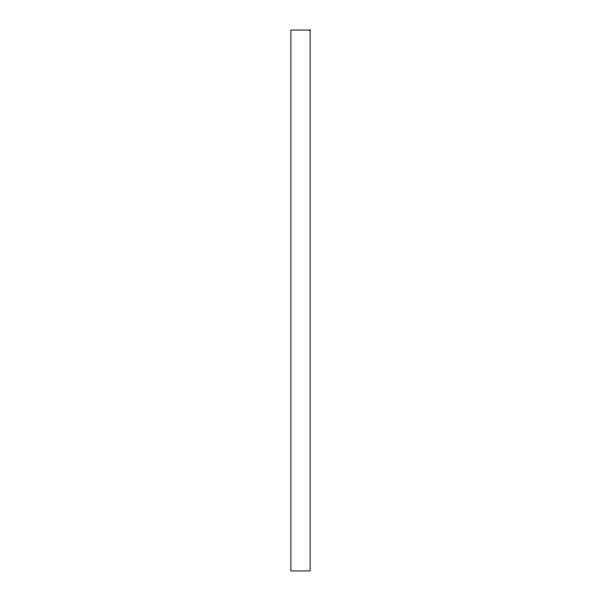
<?xml version="1.0" encoding="UTF-8"?>
<svg xmlns="http://www.w3.org/2000/svg" width="601" height="601" viewBox="0 0 601 601"><rect width="100%" height="100%" fill="white"/><g stroke="black" fill="none" stroke-linecap="round" stroke-linejoin="round"><path stroke-width="0.9" d="M310.116 30.05L290.884 30.05L290.884 570.95L310.116 570.95L310.116 30.05"/></g></svg>
